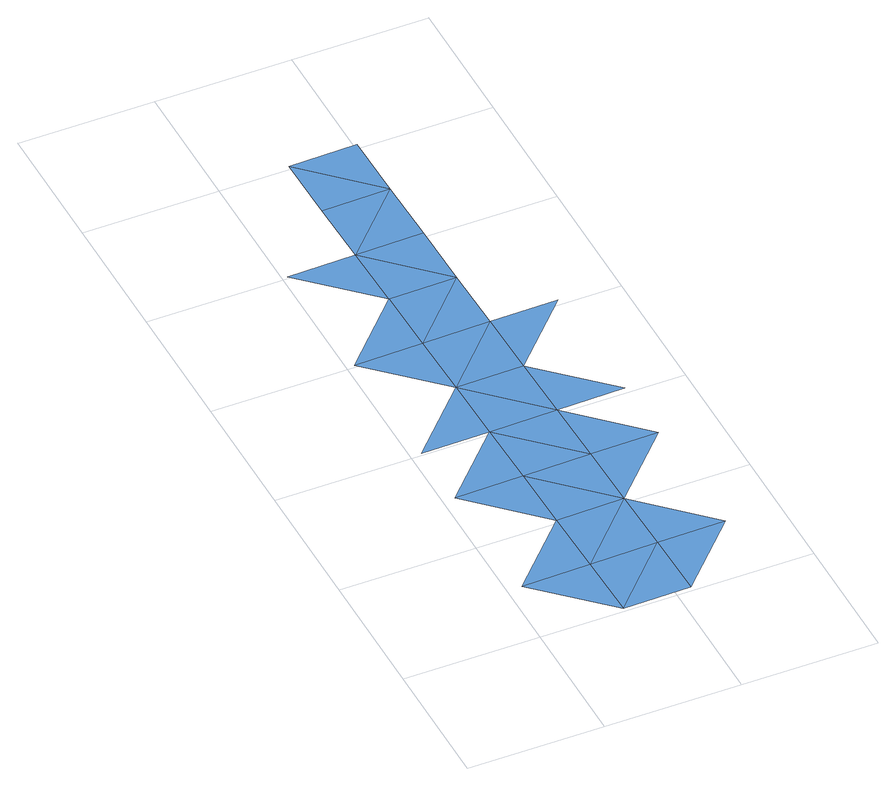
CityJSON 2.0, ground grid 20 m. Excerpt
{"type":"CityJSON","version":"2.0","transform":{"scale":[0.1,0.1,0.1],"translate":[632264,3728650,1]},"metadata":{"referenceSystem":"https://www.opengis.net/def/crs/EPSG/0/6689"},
"CityObjects":{
"waterbody1":{"type":"WaterBody","attributes":{"name":"福岡県津波浸水想定図","class":"1140","function":"2","WaterBodyTsunamiRiskAttribute.description":"1","WaterBodyTsunamiRiskAttribute.rank":"3"},"geometry":[{"type":"MultiSurface","lod":"1","boundaries":[[[0,1,2]],[[1,0,3]],[[4,3,5]],[[6,7,2]],[[0,2,7]],[[4,5,8]],[[9,8,10]],[[11,10,12]],[[6,13,7]],[[14,15,16]],[[16,17,14]],[[14,18,19]],[[18,20,19]],[[14,17,18]],[[20,18,21]]]}]},
"waterbody2":{"type":"WaterBody","attributes":{"name":"福岡県津波浸水想定図","class":"1140","function":"2","WaterBodyTsunamiRiskAttribute.description":"1","WaterBodyTsunamiRiskAttribute.rank":"2"},"geometry":[{"type":"MultiSurface","lod":"1","boundaries":[[[22,3,0]],[[7,22,0]],[[22,5,3]],[[8,5,23]],[[23,5,22]],[[8,24,10]],[[11,12,15]],[[7,13,22]],[[25,12,10]],[[8,23,24]],[[26,15,14]],[[22,27,23]],[[10,24,28]],[[10,28,25]],[[15,12,16]],[[24,23,27]],[[16,12,25]],[[28,24,29]],[[28,30,25]]]}]}
},
"vertices":[
[122,106,8],[22,104,8],[124,6,8],[120,206,8],[18,304,8],[118,306,8],[224,8,8],[222,108,8],[116,406,8],[16,404,8],[114,506,8],[12,604,8],[112,606,8],[322,110,8],[108,806,8],[110,706,8],[210,708,8],[208,808,8],[206,908,8],[106,906,8],[105,1006,8],[205,1008,8],
[220,208,8],[218,308,8],[216,408,8],[212,608,8],[8,804,8],[318,310,8],[214,508,8],[316,410,8],[312,610,8]
]}
